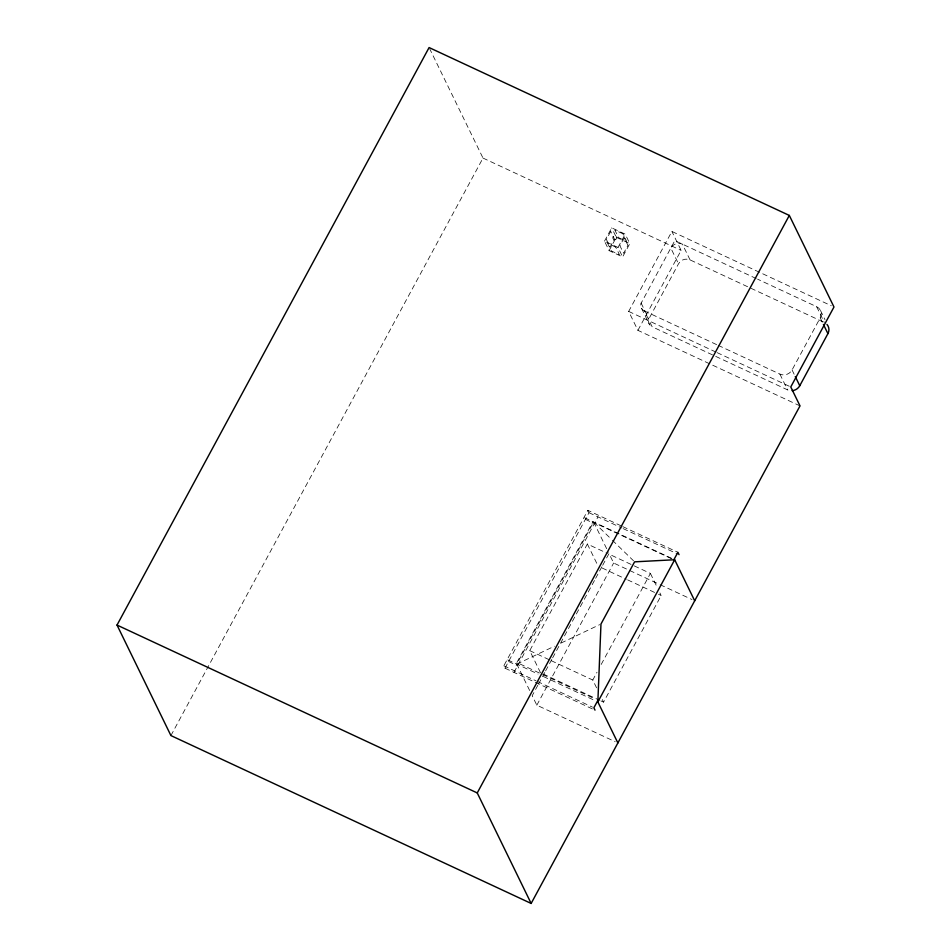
<?xml version="1.0" encoding="UTF-8"?>
<svg xmlns="http://www.w3.org/2000/svg" width="951" height="951" viewBox="0 0 951 951"><rect width="100%" height="100%" fill="white"/><g stroke="black" fill="none" stroke-linecap="round" stroke-linejoin="round"><path stroke-width="0.71" stroke-dasharray="4.75 3.57" d="M756.211 278.536L674.818 240.603L640.903 303.595A7.121 6.693 -26 0 0 644.445 310.977L652.136 326.764L787.583 389.874A9.106 8.571 -26 0 0 789.782 390.576M822.995 321.854L690.057 259.896A8.63 8.119 -26 0 0 678.503 263.819L648.606 319.393A7.121 6.693 -26 0 0 652.136 326.764M170.918 735.575L483.001 158.068L429.745 48.881M604.491 241.162L611.695 227.836L625.199 234.124L629.824 243.599L622.62 256.925L609.115 250.636L604.491 241.162L618.007 247.45L622.62 256.925M609.115 250.636L616.319 237.298L611.695 227.836M618.007 247.45L625.199 234.124M800.005 405.899L637.907 330.354L628.67 311.417L671.882 231.45L831.305 305.746M637.907 330.354L681.118 250.398L671.882 231.45M592.366 708.911L504.969 668.184L503.816 665.807L587.837 510.33L621.431 525.986M504.969 668.184L588.99 512.696L587.837 510.33M529.659 690.497L516.797 664.131L593.626 521.98L611.362 539.241M513.968 672.381L597.989 516.892M540.525 672.761L529.743 650.65L587.361 544.031L607.475 553.411M537.838 685.279L532.203 695.716L536.828 705.178L615.214 741.721M538.551 683.971L544.887 672.238M545.589 670.93L551.937 659.198M552.638 657.89L594.922 579.635M595.635 578.327L601.971 566.594M602.672 565.286L609.02 553.553L613.645 563.028L658.817 584.08M536.828 705.178L613.645 563.028M596.586 687.835L592.782 680.036L597.002 672.226M601.21 664.428L650.401 573.417L608.818 554.041M600.877 700.887L603.564 702.135L661.171 595.516L659.911 592.913M718.195 345.344L779.879 374.088A9.106 8.571 -26 0 0 792.064 369.951L820.214 317.848A8.809 8.274 -26 0 0 816.636 306.697L757.555 279.154M516.797 664.131L554.445 646.205M561.102 643.031L599.653 624.664M483.001 158.068L681.118 250.398M616.319 237.298L629.824 243.599M644.445 310.977L716.852 344.726M628.67 311.417L715.746 351.989M717.09 352.619L790.768 386.95M622.774 526.616L677.885 552.293M588.99 512.696L621.906 528.043M623.238 528.661L677.718 554.041M584.615 517.784L672.012 558.51M671.144 558.534L592.782 522.016L516.869 662.514L595.231 699.033M585.388 519.365L594.387 523.561M660.149 584.699L692.031 599.558M602.161 568.009L626.305 579.266M627.648 579.884L657.153 593.638M658.496 594.268L661.171 595.516M529.743 650.65L549.868 660.03M551.2 660.66L592.782 680.036M543.211 674.009L599.534 700.257M507.798 659.935L538.064 674.045M543.378 676.518L595.195 700.673M508.571 661.516L517.57 665.712M503.816 665.807L536.067 680.845M537.41 681.475L592.521 707.152M612.42 540.275L633.532 560.817M820.463 310.442L824.957 319.643M816.636 306.697L824.339 322.484M820.214 317.848L822.781 323.114M792.064 369.951L794.632 375.217M779.879 374.088L787.583 389.874M690.057 259.896L682.354 244.11A8.63 8.119 -26 0 0 670.812 248.033L678.503 263.819M641.093 303.024L648.796 318.811M641.568 308.362L649.26 324.148M650.401 573.417L657.367 587.718M593.626 521.98L608.39 552.246M587.361 544.031L598.143 566.142M602.292 699.532L603.564 702.135M610.72 231.438L606.393 239.438L610.09 247.022L614.417 239.022L610.72 231.438M624.225 237.738L619.909 245.738L623.606 253.311L627.922 245.31L624.225 237.738M622.964 233.815L614.857 230.035L618.554 237.619L626.661 241.388L622.964 233.815M615.761 247.141L607.653 243.361L611.35 250.945L619.458 254.713L615.761 247.141M614.394 239.581A2.068 1.938 -26 0 0 616.807 236.977A2.068 1.938 -26 0 0 613.359 236.371A2.068 1.938 -26 0 0 614.394 239.581"/><path stroke-width="1.43" d="M617.877 742.957L597.858 701.909L600.973 624.034L634.59 561.839L674.675 559.747L694.694 600.794M117.021 625.069L429.091 47.55L789.318 215.425L833.979 306.995L790.768 386.95L800.005 405.899L531.145 903.45L170.918 735.575L117.021 625.069L477.247 792.932L531.145 903.45M477.247 792.932L789.318 215.425M597.917 700.281L593.864 707.782L595.017 710.147M673.831 559.794L677.885 552.293L679.038 554.659M597.858 701.909L674.675 559.747M792.124 390.683A9.106 8.571 -26 0 0 799.767 385.737L827.917 333.635A8.809 8.274 -26 0 0 826.966 324.422M823.423 324.434L827.917 333.635M795.274 376.537L799.767 385.737"/></g></svg>
